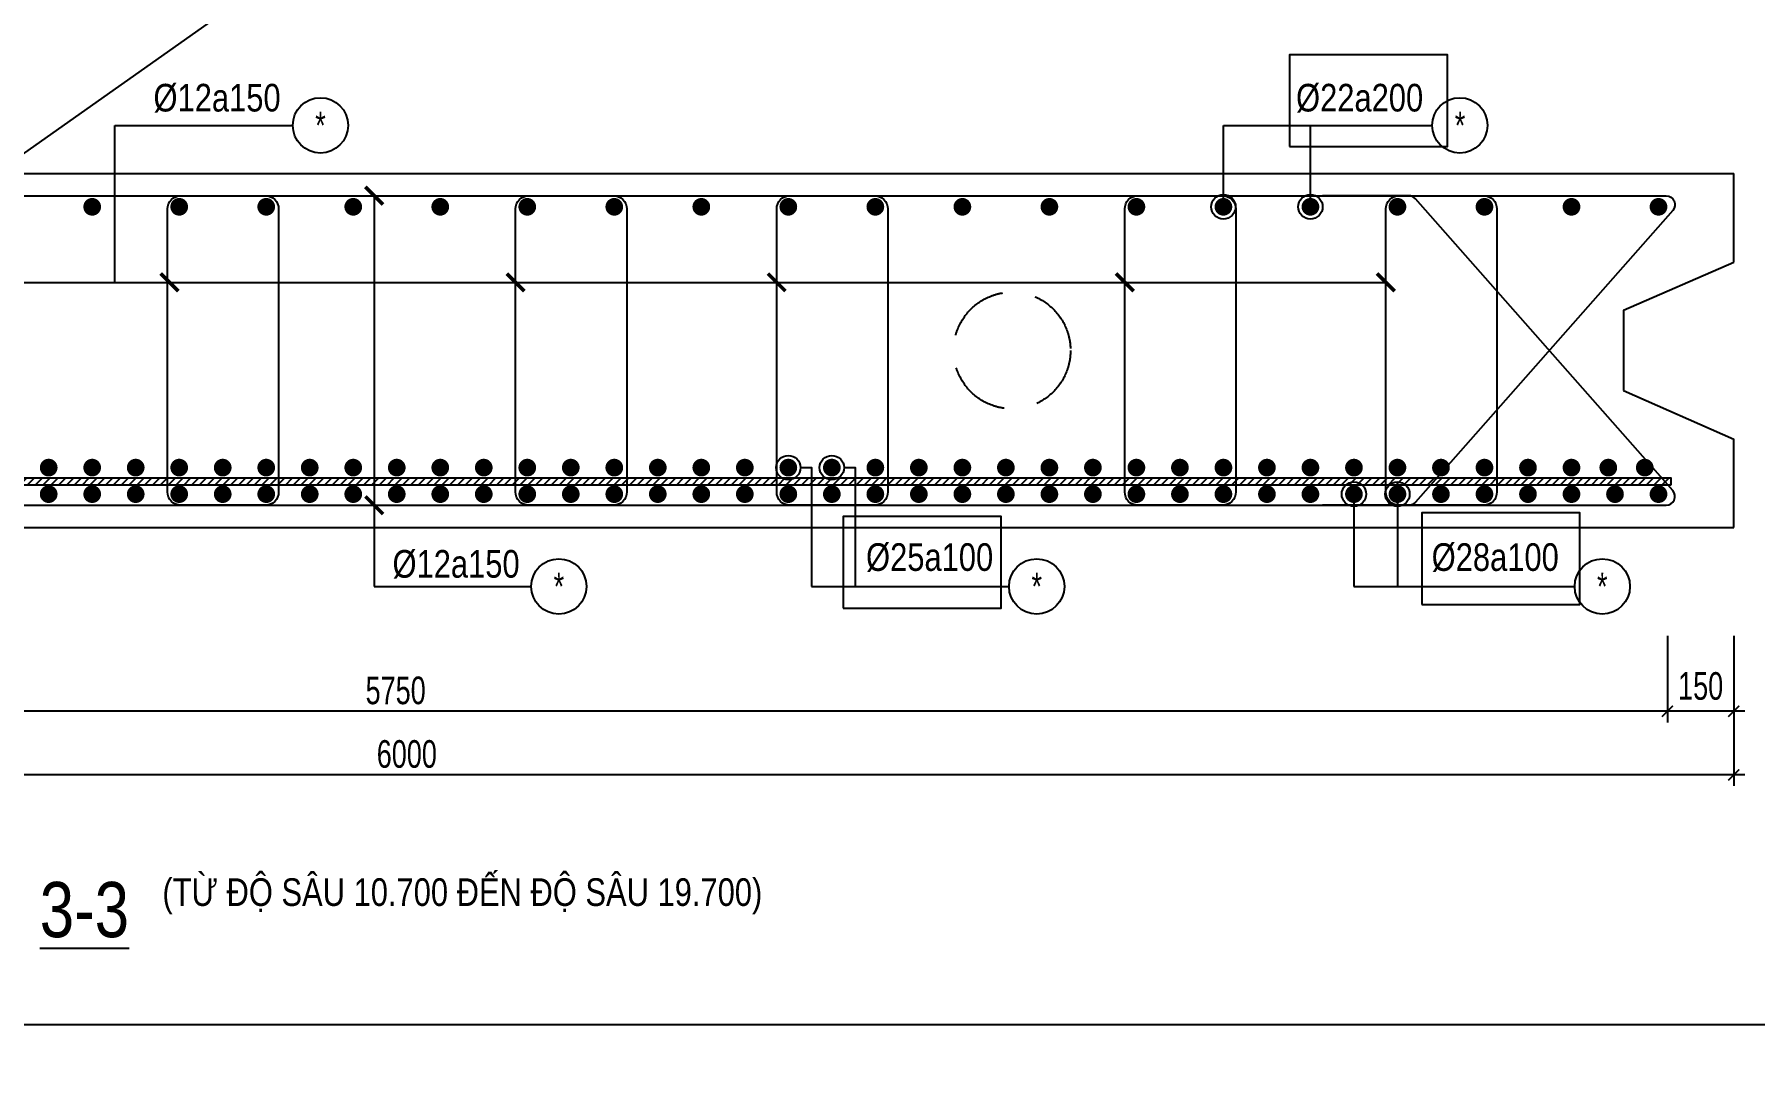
# Model space of a CAD drawing. Extents: x 21 to 2225438, y -14 to 594976.
# Drawn here: x 2217082 to 2220970, y 586987 to 589326 of the extents above; entities that cross this region are included whole.
import ezdxf
from ezdxf.enums import TextEntityAlignment as Align

# ---------------------------------------------------------------- set-up
doc = ezdxf.new("R2010")
doc.units = 0
doc.header["$LTSCALE"] = 1000
doc.header["$MEASUREMENT"] = 0
doc.header["$PDMODE"] = 3
doc.linetypes.add('HIDDEN', pattern=[0.375, 0.25, -0.125])
doc.layers.get('0').update_dxf_attribs({"linetype": 'CONTINUOUS'})
doc.layers.get('Defpoints').update_dxf_attribs({"linetype": 'CONTINUOUS'})
for name, color, linetype in [('CDC.02.DIM', 1, 'CONTINUOUS'), ('CDC.03.BORDER', 3, 'CONTINUOUS'), ('CDC.04.HIDDEN', 8, 'HIDDEN'), ('CDC.05.STEEL', 4, 'CONTINUOUS'), ('CDC.06.TEXT', 2, 'CONTINUOUS'), ('CDC.10.HATCH', 9, 'CONTINUOUS'), ('CDC.11.NOTE', 8, 'CONTINUOUS'), ('CDC.14.STEELNUM', 9, 'CONTINUOUS'), ('CDC.15.NOPLOT', 87, 'CONTINUOUS')]:
    doc.layers.add(name, color=color, linetype=linetype)
doc.layers.add('KCS_Plotter', color=11, linetype='CONTINUOUS', plot=False)
doc.styles.add('ARIAL', font='arial.ttf', dxfattribs={"width": 0.6})
doc.styles.add('SMTEXT', font='arial.ttf', dxfattribs={"width": 0.7})
doc.dimstyles.new('DIM25', dxfattribs={"dimscale": 25, "dimtxt": 2.5, "dimasz": 1, "dimexe": 1, "dimexo": 0, "dimgap": 0.6, "dimtad": 1, "dimdec": 0, "dimzin": 13, "dimdsep": 46, "dimtxsty": 'SMTEXT', "dimblk": 'ARCHTICK', "dimblk1": 'ARCHTICK', "dimblk2": 'DOT', "dimcen": 0, "dimdle": 1, "dimclrd": 1, "dimclre": 1, "dimclrt": 2, "dimadec": 0, "dimazin": 0, "dimtfac": 1, "dimtdec": 0, "dimtix": 1, "dimtmove": 2, "dimatfit": 3, "dimldrblk": 'DOT', "dimfxl": 1, "dimtolj": 1, "dimtzin": 13, "dimarcsym": 0})

# ---------------------------------------------------------------- blocks, each defined once
blk = doc.blocks.new('_ARCHTICK')
at = {"color": 0, "linetype": 'ByBlock', "const_width": 0.15}
blk.add_lwpolyline([(-0.5, -0.5), (0.5, 0.5)], dxfattribs=at)
blk = doc.blocks.new('*D118')
at = {"layer": 'CDC.02.DIM', "color": 1, "lineweight": -2, "transparency": 16777216}
for p, q in [((2215023.5, 587965.8), (2215023.5, 587770.3)), ((2220773.4, 587965.8), (2220773.4, 587770.3)), ((2220798.4, 587795.3), (2214998.5, 587795.3))]:
    blk.add_line(p, q, dxfattribs=at)
at = {"layer": 'Defpoints', "color": 0, "transparency": 16777216}
for p in [(2215023.5, 587965.8), (2220773.4, 587965.8), (2215023.5, 587795.3)]:
    blk.add_point(p, dxfattribs=at)
at = {"layer": 'CDC.02.DIM', "color": 1, "lineweight": -2, "transparency": 16777216, "xscale": 25, "yscale": 25, "zscale": 25, "rotation": 180}
blk.add_blockref('_ARCHTICK', (2215023.5, 587795.3), dxfattribs=at)
at = {"layer": 'CDC.02.DIM', "color": 1, "lineweight": -2, "transparency": 16777216, "xscale": 25, "yscale": 25, "zscale": 25}
blk.add_blockref('_ARCHTICK', (2220773.4, 587795.3), dxfattribs=at)
at = {"layer": 'CDC.02.DIM', "color": 2, "transparency": 16777216, "insert": (2217898.5, 587842.2), "char_height": 62.5, "attachment_point": 5, "style": 'SMTEXT'}
blk.add_mtext('\\A1;5750', dxfattribs=at)
blk = doc.blocks.new('_Dot')
at = {"color": 0, "linetype": 'ByBlock', "lineweight": -2}
blk.add_line((-0.5, 0), (-1, 0), dxfattribs=at)
at = {"color": 0, "linetype": 'ByBlock', "const_width": 0.5}
blk.add_lwpolyline([(-0.25, 0, 1), (0.25, 0, 1)], format="xyb", close=True, dxfattribs=at)
blk = doc.blocks.new('*D120')
at = {"layer": 'CDC.02.DIM', "color": 1, "lineweight": -2, "transparency": 16777216}
for p, q in [((2214923.9, 587965.8), (2214923.9, 587626.5)), ((2220923.4, 587965.8), (2220923.4, 587626.5)), ((2220948.4, 587651.5), (2214898.9, 587651.5))]:
    blk.add_line(p, q, dxfattribs=at)
at = {"layer": 'Defpoints', "color": 0, "transparency": 16777216}
for p in [(2214923.9, 587965.8), (2220923.4, 587965.8), (2214923.9, 587651.5)]:
    blk.add_point(p, dxfattribs=at)
at = {"layer": 'CDC.02.DIM', "color": 1, "lineweight": -2, "transparency": 16777216, "xscale": 25, "yscale": 25, "zscale": 25, "rotation": 180}
blk.add_blockref('_ARCHTICK', (2214923.9, 587651.5), dxfattribs=at)
at = {"layer": 'CDC.02.DIM', "color": 1, "lineweight": -2, "transparency": 16777216, "xscale": 25, "yscale": 25, "zscale": 25}
blk.add_blockref('_ARCHTICK', (2220923.4, 587651.5), dxfattribs=at)
at = {"layer": 'CDC.02.DIM', "color": 2, "transparency": 16777216, "insert": (2217923.7, 587698.4), "char_height": 62.5, "attachment_point": 5, "style": 'SMTEXT'}
blk.add_mtext('\\A1;6000', dxfattribs=at)
blk = doc.blocks.new('*D122')
at = {"layer": 'CDC.02.DIM', "color": 1, "lineweight": -2, "transparency": 16777216}
for p, q in [((2220773.4, 587965.8), (2220773.4, 587770.3)), ((2220923.4, 587965.8), (2220923.4, 587770.3)), ((2220948.4, 587795.3), (2220748.4, 587795.3))]:
    blk.add_line(p, q, dxfattribs=at)
at = {"layer": 'Defpoints', "color": 0, "transparency": 16777216}
for p in [(2220773.4, 587965.8), (2220923.4, 587965.8), (2220773.4, 587795.3)]:
    blk.add_point(p, dxfattribs=at)
at = {"layer": 'CDC.02.DIM', "color": 1, "lineweight": -2, "transparency": 16777216, "xscale": 25, "yscale": 25, "zscale": 25, "rotation": 180}
blk.add_blockref('_ARCHTICK', (2220773.4, 587795.3), dxfattribs=at)
at = {"layer": 'CDC.02.DIM', "color": 1, "lineweight": -2, "transparency": 16777216, "xscale": 25, "yscale": 25, "zscale": 25}
blk.add_blockref('_ARCHTICK', (2220923.4, 587795.3), dxfattribs=at)
at = {"layer": 'CDC.02.DIM', "color": 2, "transparency": 16777216, "insert": (2220848.4, 587852.2), "char_height": 62.5, "attachment_point": 5, "style": 'SMTEXT'}
blk.add_mtext('\\A1;150', dxfattribs=at)

msp = doc.modelspace()

# ---------------------------------------------------------------- hatches: boundary and pattern name
at = {"layer": 'CDC.10.HATCH'}
h = msp.add_hatch(dxfattribs=at)
h.set_pattern_fill('ANSI31', color=256, scale=100, style=0)
h.set_pattern_definition([(225, (4435620.045, 969603.325), (8.838834765, -8.838834765), [])])
h.paths.add_polyline_path([(2220781.59, 588322.67), (2220781.59, 588307.67), (2215006.89, 588307.67), (2215006.89, 588322.67)])

# ---------------------------------------------------------------- linework, layer by layer
at = {"layer": 'CDC.03.BORDER'}
for p, q in [((2214923.44, 589011.34), (2220923.39, 589011.34)), ((2220923.39, 588811.31), (2220923.49, 589011.34)), ((2220673.88, 588702.18), (2220923.39, 588811.31)), ((2220673.89, 588520.52), (2220923.51, 588411.05)), ((2220923.55, 588211.34), (2220923.51, 588411.05)), ((2214923.53, 588211.34), (2220923.58, 588211.34))]:
    msp.add_line(p, q, dxfattribs=at)
msp.add_lwpolyline([(2220673.88, 588702.18), (2220673.89, 588603.85), (2220673.89, 588520.52)], dxfattribs=at)
at = {"layer": 'CDC.04.HIDDEN', "ltscale": 0.6}
msp.add_circle((2219291.92, 588611.34), 132, dxfattribs=at)
at = {"layer": 'CDC.05.STEEL'}
for points in [[(2215023.51, 588311.34), (2215023.51, 588941.34, -0.4142136), (2215043.51, 588961.34), (2220770.4, 588961.34, -0.6456933), (2220785.41, 588928.11), (2220203.53, 588268.11, -0.2152933), (2220188.53, 588261.34), (2219993.84, 588261.34)], [(2215023.51, 588911.34), (2215023.51, 588281.34, 0.4142136), (2215043.51, 588261.34), (2220770.4, 588261.34, 0.6456933), (2220785.41, 588294.56), (2220203.53, 588954.56, 0.2152933), (2220188.53, 588961.34), (2219993.84, 588961.34)]]:
    msp.add_lwpolyline(points, format="xyb", dxfattribs=at)
for points, const_width in [([(2217219.57, 588943.3, 1), (2217205.43, 588929.16, 1)], 20), ([(2217228.69, 588936.23, 1), (2217196.31, 588936.23, 1)], 4.57), ([(2217416.27, 588943.3, 1), (2217402.13, 588929.16, 1)], 20), ([(2217425.39, 588936.23, 1), (2217393.01, 588936.23, 1)], 4.57), ([(2217612.97, 588943.3, 1), (2217598.83, 588929.16, 1)], 20), ([(2217622.09, 588936.23, 1), (2217589.71, 588936.23, 1)], 4.57), ([(2217809.67, 588943.3, 1), (2217795.53, 588929.16, 1)], 20), ([(2217818.79, 588936.23, 1), (2217786.41, 588936.23, 1)], 4.57), ([(2218006.38, 588943.3, 1), (2217992.23, 588929.16, 1)], 20), ([(2218015.49, 588936.23, 1), (2217983.12, 588936.23, 1)], 4.57), ([(2218203.08, 588943.3, 1), (2218188.93, 588929.16, 1)], 20), ([(2218212.19, 588936.23, 1), (2218179.82, 588936.23, 1)], 4.57), ([(2218399.78, 588943.3, 1), (2218385.64, 588929.16, 1)], 20), ([(2218408.9, 588936.23, 1), (2218376.52, 588936.23, 1)], 4.57), ([(2218596.48, 588943.3, 1), (2218582.34, 588929.16, 1)], 20), ([(2218605.6, 588936.23, 1), (2218573.22, 588936.23, 1)], 4.57), ([(2218793.18, 588943.3, 1), (2218779.04, 588929.16, 1)], 20), ([(2218802.3, 588936.23, 1), (2218769.92, 588936.23, 1)], 4.57), ([(2218989.88, 588943.3, 1), (2218975.74, 588929.16, 1)], 20), ([(2218999, 588936.23, 1), (2218966.62, 588936.23, 1)], 4.57), ([(2219186.58, 588943.3, 1), (2219172.44, 588929.16, 1)], 20), ([(2219195.7, 588936.23, 1), (2219163.32, 588936.23, 1)], 4.57), ([(2219383.29, 588943.3, 1), (2219369.14, 588929.16, 1)], 20), ([(2219392.4, 588936.23, 1), (2219360.03, 588936.23, 1)], 4.57), ([(2219579.99, 588943.3, 1), (2219565.85, 588929.16, 1)], 20), ([(2219589.1, 588936.23, 1), (2219556.73, 588936.23, 1)], 4.57), ([(2219776.69, 588943.3, 1), (2219762.55, 588929.16, 1)], 20), ([(2219785.81, 588936.23, 1), (2219753.43, 588936.23, 1)], 4.57), ([(2219973.39, 588943.3, 1), (2219959.25, 588929.16, 1)], 20), ([(2219982.51, 588936.23, 1), (2219950.13, 588936.23, 1)], 4.57), ([(2220170.09, 588943.3, 1), (2220155.95, 588929.16, 1)], 20), ([(2220179.21, 588936.23, 1), (2220146.83, 588936.23, 1)], 4.57), ([(2220366.79, 588943.3, 1), (2220352.65, 588929.16, 1)], 20), ([(2220375.91, 588936.23, 1), (2220343.53, 588936.23, 1)], 4.57), ([(2220563.49, 588943.3, 1), (2220549.35, 588929.16, 1)], 20), ([(2220572.61, 588936.23, 1), (2220540.24, 588936.23, 1)], 4.57), ([(2220760.2, 588943.3, 1), (2220746.05, 588929.16, 1)], 20), ([(2220769.31, 588936.23, 1), (2220736.94, 588936.23, 1)], 4.57), ([(2217121.22, 588339.37, -1), (2217107.08, 588353.51, -1)], 20), ([(2217130.34, 588346.44, -1), (2217097.96, 588346.44, -1)], 4.57), ([(2217130.34, 588346.44, -1), (2217097.96, 588346.44, -1)], 4.57), ([(2217219.57, 588339.37, -1), (2217205.43, 588353.51, -1)], 20), ([(2217228.69, 588346.44, -1), (2217196.31, 588346.44, -1)], 4.57), ([(2217317.92, 588339.37, -1), (2217303.78, 588353.51, -1)], 20), ([(2217327.04, 588346.44, -1), (2217294.66, 588346.44, -1)], 4.57), ([(2217327.04, 588346.44, -1), (2217294.66, 588346.44, -1)], 4.57), ([(2217416.27, 588339.37, -1), (2217402.13, 588353.51, -1)], 20), ([(2217425.39, 588346.44, -1), (2217393.01, 588346.44, -1)], 4.57), ([(2217514.62, 588339.37, -1), (2217500.48, 588353.51, -1)], 20), ([(2217523.74, 588346.44, -1), (2217491.36, 588346.44, -1)], 4.57), ([(2217523.74, 588346.44, -1), (2217491.36, 588346.44, -1)], 4.57), ([(2217612.97, 588339.37, -1), (2217598.83, 588353.51, -1)], 20), ([(2217622.09, 588346.44, -1), (2217589.71, 588346.44, -1)], 4.57), ([(2217711.32, 588339.37, -1), (2217697.18, 588353.51, -1)], 20), ([(2217720.44, 588346.44, -1), (2217688.06, 588346.44, -1)], 4.57), ([(2217720.44, 588346.44, -1), (2217688.06, 588346.44, -1)], 4.57), ([(2217809.67, 588339.37, -1), (2217795.53, 588353.51, -1)], 20), ([(2217818.79, 588346.44, -1), (2217786.41, 588346.44, -1)], 4.57), ([(2217908.02, 588339.37, -1), (2217893.88, 588353.51, -1)], 20), ([(2217917.14, 588346.44, -1), (2217884.77, 588346.44, -1)], 4.57), ([(2217917.14, 588346.44, -1), (2217884.77, 588346.44, -1)], 4.57), ([(2218006.38, 588339.37, -1), (2217992.23, 588353.51, -1)], 20), ([(2218015.49, 588346.44, -1), (2217983.12, 588346.44, -1)], 4.57), ([(2218104.73, 588339.37, -1), (2218090.58, 588353.51, -1)], 20), ([(2218113.84, 588346.44, -1), (2218081.47, 588346.44, -1)], 4.57), ([(2218113.84, 588346.44, -1), (2218081.47, 588346.44, -1)], 4.57), ([(2218203.08, 588339.37, -1), (2218188.93, 588353.51, -1)], 20), ([(2218212.19, 588346.44, -1), (2218179.82, 588346.44, -1)], 4.57), ([(2218301.43, 588339.37, -1), (2218287.29, 588353.51, -1)], 20), ([(2218310.54, 588346.44, -1), (2218278.17, 588346.44, -1)], 4.57), ([(2218310.54, 588346.44, -1), (2218278.17, 588346.44, -1)], 4.57), ([(2218399.78, 588339.37, -1), (2218385.64, 588353.51, -1)], 20), ([(2218408.9, 588346.44, -1), (2218376.52, 588346.44, -1)], 4.57), ([(2218498.13, 588339.37, -1), (2218483.99, 588353.51, -1)], 20), ([(2218507.25, 588346.44, -1), (2218474.87, 588346.44, -1)], 4.57), ([(2218507.25, 588346.44, -1), (2218474.87, 588346.44, -1)], 4.57), ([(2218596.48, 588339.37, -1), (2218582.34, 588353.51, -1)], 20), ([(2218605.6, 588346.44, -1), (2218573.22, 588346.44, -1)], 4.57), ([(2218694.83, 588339.37, -1), (2218680.69, 588353.51, -1)], 20), ([(2218703.95, 588346.44, -1), (2218671.57, 588346.44, -1)], 4.57), ([(2218703.95, 588346.44, -1), (2218671.57, 588346.44, -1)], 4.57), ([(2218793.18, 588339.37, -1), (2218779.04, 588353.51, -1)], 20), ([(2218802.3, 588346.44, -1), (2218769.92, 588346.44, -1)], 4.57), ([(2218891.53, 588339.37, -1), (2218877.39, 588353.51, -1)], 20), ([(2218900.65, 588346.44, -1), (2218868.27, 588346.44, -1)], 4.57), ([(2218900.65, 588346.44, -1), (2218868.27, 588346.44, -1)], 4.57), ([(2218989.88, 588339.37, -1), (2218975.74, 588353.51, -1)], 20), ([(2218999, 588346.44, -1), (2218966.62, 588346.44, -1)], 4.57), ([(2219088.23, 588339.37, -1), (2219074.09, 588353.51, -1)], 20), ([(2219097.35, 588346.44, -1), (2219064.97, 588346.44, -1)], 4.57), ([(2219097.35, 588346.44, -1), (2219064.97, 588346.44, -1)], 4.57), ([(2219186.58, 588339.37, -1), (2219172.44, 588353.51, -1)], 20), ([(2219195.7, 588346.44, -1), (2219163.32, 588346.44, -1)], 4.57), ([(2219284.94, 588339.37, -1), (2219270.79, 588353.51, -1)], 20), ([(2219294.05, 588346.44, -1), (2219261.68, 588346.44, -1)], 4.57), ([(2219294.05, 588346.44, -1), (2219261.68, 588346.44, -1)], 4.57), ([(2219383.29, 588339.37, -1), (2219369.14, 588353.51, -1)], 20), ([(2219392.4, 588346.44, -1), (2219360.03, 588346.44, -1)], 4.57), ([(2219481.64, 588339.37, -1), (2219467.49, 588353.51, -1)], 20), ([(2219490.75, 588346.44, -1), (2219458.38, 588346.44, -1)], 4.57), ([(2219490.75, 588346.44, -1), (2219458.38, 588346.44, -1)], 4.57), ([(2219579.99, 588339.37, -1), (2219565.85, 588353.51, -1)], 20), ([(2219589.1, 588346.44, -1), (2219556.73, 588346.44, -1)], 4.57), ([(2219678.34, 588339.37, -1), (2219664.2, 588353.51, -1)], 20), ([(2219687.46, 588346.44, -1), (2219655.08, 588346.44, -1)], 4.57), ([(2219687.46, 588346.44, -1), (2219655.08, 588346.44, -1)], 4.57), ([(2219776.69, 588339.37, -1), (2219762.55, 588353.51, -1)], 20), ([(2219785.81, 588346.44, -1), (2219753.43, 588346.44, -1)], 4.57), ([(2219875.04, 588339.37, -1), (2219860.9, 588353.51, -1)], 20), ([(2219884.16, 588346.44, -1), (2219851.78, 588346.44, -1)], 4.57), ([(2219884.16, 588346.44, -1), (2219851.78, 588346.44, -1)], 4.57), ([(2219973.39, 588339.37, -1), (2219959.25, 588353.51, -1)], 20), ([(2219982.51, 588346.44, -1), (2219950.13, 588346.44, -1)], 4.57), ([(2220071.74, 588339.37, -1), (2220057.6, 588353.51, -1)], 20), ([(2220080.86, 588346.44, -1), (2220048.48, 588346.44, -1)], 4.57), ([(2220080.86, 588346.44, -1), (2220048.48, 588346.44, -1)], 4.57), ([(2220170.09, 588339.37, -1), (2220155.95, 588353.51, -1)], 20), ([(2220179.21, 588346.44, -1), (2220146.83, 588346.44, -1)], 4.57), ([(2220268.44, 588339.37, -1), (2220254.3, 588353.51, -1)], 20), ([(2220277.56, 588346.44, -1), (2220245.18, 588346.44, -1)], 4.57), ([(2220277.56, 588346.44, -1), (2220245.18, 588346.44, -1)], 4.57), ([(2220366.79, 588339.37, -1), (2220352.65, 588353.51, -1)], 20), ([(2220375.91, 588346.44, -1), (2220343.53, 588346.44, -1)], 4.57), ([(2220465.14, 588339.37, -1), (2220451, 588353.51, -1)], 20), ([(2220474.26, 588346.44, -1), (2220441.88, 588346.44, -1)], 4.57), ([(2220474.26, 588346.44, -1), (2220441.88, 588346.44, -1)], 4.57), ([(2220563.49, 588339.37, -1), (2220549.35, 588353.51, -1)], 20), ([(2220572.61, 588346.44, -1), (2220540.24, 588346.44, -1)], 4.57), ([(2220646.7, 588339.37, -1), (2220632.56, 588353.51, -1)], 20), ([(2220655.82, 588346.44, -1), (2220623.44, 588346.44, -1)], 4.57), ([(2220655.82, 588346.44, -1), (2220623.44, 588346.44, -1)], 4.57), ([(2220729.14, 588339.37, -1), (2220715, 588353.51, -1)], 20), ([(2220738.26, 588346.44, -1), (2220705.88, 588346.44, -1)], 4.57), ([(2217121.22, 588279.37, -1), (2217107.08, 588293.51, -1)], 20), ([(2217130.34, 588286.44, -1), (2217097.96, 588286.44, -1)], 4.57), ([(2217130.34, 588286.44, -1), (2217097.96, 588286.44, -1)], 4.57), ([(2217219.57, 588279.37, -1), (2217205.43, 588293.51, -1)], 20), ([(2217228.69, 588286.44, -1), (2217196.31, 588286.44, -1)], 4.57), ([(2217317.92, 588279.37, -1), (2217303.78, 588293.51, -1)], 20), ([(2217327.04, 588286.44, -1), (2217294.66, 588286.44, -1)], 4.57), ([(2217327.04, 588286.44, -1), (2217294.66, 588286.44, -1)], 4.57), ([(2217416.27, 588279.37, -1), (2217402.13, 588293.51, -1)], 20), ([(2217425.39, 588286.44, -1), (2217393.01, 588286.44, -1)], 4.57), ([(2217514.62, 588279.37, -1), (2217500.48, 588293.51, -1)], 20), ([(2217523.74, 588286.44, -1), (2217491.36, 588286.44, -1)], 4.57), ([(2217523.74, 588286.44, -1), (2217491.36, 588286.44, -1)], 4.57), ([(2217612.97, 588279.37, -1), (2217598.83, 588293.51, -1)], 20), ([(2217622.09, 588286.44, -1), (2217589.71, 588286.44, -1)], 4.57), ([(2217711.32, 588279.37, -1), (2217697.18, 588293.51, -1)], 20), ([(2217720.44, 588286.44, -1), (2217688.06, 588286.44, -1)], 4.57), ([(2217720.44, 588286.44, -1), (2217688.06, 588286.44, -1)], 4.57), ([(2217809.67, 588279.37, -1), (2217795.53, 588293.51, -1)], 20), ([(2217818.79, 588286.44, -1), (2217786.41, 588286.44, -1)], 4.57), ([(2217908.02, 588279.37, -1), (2217893.88, 588293.51, -1)], 20), ([(2217917.14, 588286.44, -1), (2217884.77, 588286.44, -1)], 4.57), ([(2217917.14, 588286.44, -1), (2217884.77, 588286.44, -1)], 4.57), ([(2218006.38, 588279.37, -1), (2217992.23, 588293.51, -1)], 20), ([(2218015.49, 588286.44, -1), (2217983.12, 588286.44, -1)], 4.57), ([(2218104.73, 588279.37, -1), (2218090.58, 588293.51, -1)], 20), ([(2218113.84, 588286.44, -1), (2218081.47, 588286.44, -1)], 4.57), ([(2218113.84, 588286.44, -1), (2218081.47, 588286.44, -1)], 4.57), ([(2218203.08, 588279.37, -1), (2218188.93, 588293.51, -1)], 20), ([(2218212.19, 588286.44, -1), (2218179.82, 588286.44, -1)], 4.57), ([(2218301.43, 588279.37, -1), (2218287.29, 588293.51, -1)], 20), ([(2218310.54, 588286.44, -1), (2218278.17, 588286.44, -1)], 4.57), ([(2218310.54, 588286.44, -1), (2218278.17, 588286.44, -1)], 4.57), ([(2218399.78, 588279.37, -1), (2218385.64, 588293.51, -1)], 20), ([(2218408.9, 588286.44, -1), (2218376.52, 588286.44, -1)], 4.57), ([(2218498.13, 588279.37, -1), (2218483.99, 588293.51, -1)], 20), ([(2218507.25, 588286.44, -1), (2218474.87, 588286.44, -1)], 4.57), ([(2218507.25, 588286.44, -1), (2218474.87, 588286.44, -1)], 4.57), ([(2218596.48, 588279.37, -1), (2218582.34, 588293.51, -1)], 20), ([(2218605.6, 588286.44, -1), (2218573.22, 588286.44, -1)], 4.57), ([(2218694.83, 588279.37, -1), (2218680.69, 588293.51, -1)], 20), ([(2218703.95, 588286.44, -1), (2218671.57, 588286.44, -1)], 4.57), ([(2218703.95, 588286.44, -1), (2218671.57, 588286.44, -1)], 4.57), ([(2218793.18, 588279.37, -1), (2218779.04, 588293.51, -1)], 20), ([(2218802.3, 588286.44, -1), (2218769.92, 588286.44, -1)], 4.57), ([(2218891.53, 588279.37, -1), (2218877.39, 588293.51, -1)], 20), ([(2218900.65, 588286.44, -1), (2218868.27, 588286.44, -1)], 4.57), ([(2218900.65, 588286.44, -1), (2218868.27, 588286.44, -1)], 4.57), ([(2218989.88, 588279.37, -1), (2218975.74, 588293.51, -1)], 20), ([(2218999, 588286.44, -1), (2218966.62, 588286.44, -1)], 4.57), ([(2219088.23, 588279.37, -1), (2219074.09, 588293.51, -1)], 20), ([(2219097.35, 588286.44, -1), (2219064.97, 588286.44, -1)], 4.57), ([(2219097.35, 588286.44, -1), (2219064.97, 588286.44, -1)], 4.57), ([(2219186.58, 588279.37, -1), (2219172.44, 588293.51, -1)], 20), ([(2219195.7, 588286.44, -1), (2219163.32, 588286.44, -1)], 4.57), ([(2219284.94, 588279.37, -1), (2219270.79, 588293.51, -1)], 20), ([(2219294.05, 588286.44, -1), (2219261.68, 588286.44, -1)], 4.57), ([(2219294.05, 588286.44, -1), (2219261.68, 588286.44, -1)], 4.57), ([(2219383.29, 588279.37, -1), (2219369.14, 588293.51, -1)], 20), ([(2219392.4, 588286.44, -1), (2219360.03, 588286.44, -1)], 4.57), ([(2219481.64, 588279.37, -1), (2219467.49, 588293.51, -1)], 20), ([(2219490.75, 588286.44, -1), (2219458.38, 588286.44, -1)], 4.57), ([(2219490.75, 588286.44, -1), (2219458.38, 588286.44, -1)], 4.57), ([(2219579.99, 588279.37, -1), (2219565.85, 588293.51, -1)], 20), ([(2219589.1, 588286.44, -1), (2219556.73, 588286.44, -1)], 4.57), ([(2219678.34, 588279.37, -1), (2219664.2, 588293.51, -1)], 20), ([(2219687.46, 588286.44, -1), (2219655.08, 588286.44, -1)], 4.57), ([(2219687.46, 588286.44, -1), (2219655.08, 588286.44, -1)], 4.57), ([(2219776.69, 588279.37, -1), (2219762.55, 588293.51, -1)], 20), ([(2219785.81, 588286.44, -1), (2219753.43, 588286.44, -1)], 4.57), ([(2219875.04, 588279.37, -1), (2219860.9, 588293.51, -1)], 20), ([(2219884.16, 588286.44, -1), (2219851.78, 588286.44, -1)], 4.57), ([(2219884.16, 588286.44, -1), (2219851.78, 588286.44, -1)], 4.57), ([(2219973.39, 588279.37, -1), (2219959.25, 588293.51, -1)], 20), ([(2219982.51, 588286.44, -1), (2219950.13, 588286.44, -1)], 4.57), ([(2220071.74, 588279.37, -1), (2220057.6, 588293.51, -1)], 20), ([(2220080.86, 588286.44, -1), (2220048.48, 588286.44, -1)], 4.57), ([(2220080.86, 588286.44, -1), (2220048.48, 588286.44, -1)], 4.57), ([(2220170.09, 588279.37, -1), (2220155.95, 588293.51, -1)], 20), ([(2220179.21, 588286.44, -1), (2220146.83, 588286.44, -1)], 4.57), ([(2220268.44, 588279.37, -1), (2220254.3, 588293.51, -1)], 20), ([(2220277.56, 588286.44, -1), (2220245.18, 588286.44, -1)], 4.57), ([(2220277.56, 588286.44, -1), (2220245.18, 588286.44, -1)], 4.57), ([(2220366.79, 588279.37, -1), (2220352.65, 588293.51, -1)], 20), ([(2220375.91, 588286.44, -1), (2220343.53, 588286.44, -1)], 4.57), ([(2220465.14, 588279.37, -1), (2220451, 588293.51, -1)], 20), ([(2220474.26, 588286.44, -1), (2220441.88, 588286.44, -1)], 4.57), ([(2220474.26, 588286.44, -1), (2220441.88, 588286.44, -1)], 4.57), ([(2220563.49, 588279.37, -1), (2220549.35, 588293.51, -1)], 20), ([(2220572.61, 588286.44, -1), (2220540.24, 588286.44, -1)], 4.57), ([(2220661.85, 588279.37, -1), (2220647.7, 588293.51, -1)], 20), ([(2220670.96, 588286.44, -1), (2220638.59, 588286.44, -1)], 4.57), ([(2220670.96, 588286.44, -1), (2220638.59, 588286.44, -1)], 4.57), ([(2220760.2, 588279.37, -1), (2220746.05, 588293.51, -1)], 20), ([(2220769.31, 588286.44, -1), (2220736.94, 588286.44, -1)], 4.57)]:
    msp.add_lwpolyline(points, format="xyb", close=True, dxfattribs=dict(at, const_width=const_width))
for points in [[(2217634, 588931.34), (2217634, 588291.34, -0.4142136), (2217604, 588261.34), (2217412.87, 588261.34, -0.4142136), (2217382.87, 588291.34), (2217382.87, 588931.34, -0.4142136), (2217412.87, 588961.34), (2217604, 588961.34, -0.4142136)], [(2218420.81, 588931.34), (2218420.81, 588291.34, -0.4142136), (2218390.81, 588261.34), (2218199.68, 588261.34, -0.4142136), (2218169.68, 588291.34), (2218169.68, 588931.34, -0.4142136), (2218199.68, 588961.34), (2218390.81, 588961.34, -0.4142136)], [(2219010.91, 588931.34), (2219010.91, 588291.34, -0.4142136), (2218980.91, 588261.34), (2218789.78, 588261.34, -0.4142136), (2218759.78, 588291.34), (2218759.78, 588931.34, -0.4142136), (2218789.78, 588961.34), (2218980.91, 588961.34, -0.4142136)], [(2219797.72, 588931.34), (2219797.72, 588291.34, -0.4142136), (2219767.72, 588261.34), (2219576.59, 588261.34, -0.4142136), (2219546.59, 588291.34), (2219546.59, 588931.34, -0.4142136), (2219576.59, 588961.34), (2219767.72, 588961.34, -0.4142136)], [(2220387.82, 588931.34), (2220387.82, 588291.34, -0.4142136), (2220357.82, 588261.34), (2220166.69, 588261.34, -0.4142136), (2220136.69, 588291.34), (2220136.69, 588931.34, -0.4142136), (2220166.69, 588961.34), (2220357.82, 588961.34, -0.4142136)]]:
    msp.add_lwpolyline(points, format="xyb", close=True, dxfattribs=at)
msp.add_lwpolyline([(2220781.59, 588307.67), (2220781.59, 588322.67), (2215006.89, 588322.67), (2215006.89, 588307.67), (2220781.59, 588307.67)], dxfattribs=at)
at = {"layer": 'CDC.11.NOTE', "lineweight": -2, "ltscale": 5}
for p, q in [((2217263.84, 588765.41), (2217263.84, 589120.41)), ((2217263.84, 589120.41), (2217665.95, 589120.41)), ((2219769.62, 589120.41), (2220241.53, 589120.41)), ((2219769.62, 588936.23), (2219769.62, 589120.41)), ((2219966.32, 588936.23), (2219966.32, 589120.41)), ((2217850.01, 588961.34), (2217850.01, 588077.7)), ((2215666.98, 588765.41), (2220136.69, 588765.41)), ((2220064.67, 588286.44), (2220064.67, 588077.7)), ((2220163.02, 588286.44), (2220163.02, 588077.7)), ((2217850.01, 588077.7), (2218204.86, 588077.7)), ((2218838.75, 588077.7), (2219285.08, 588077.7)), ((2220064.67, 588077.7), (2220563.64, 588077.7))]:
    msp.add_line(p, q, dxfattribs=at)
at = {"layer": 'CDC.11.NOTE'}
for points in [[(2217830.1, 588981.24, 8.4, 8.4, 0), (2217869.92, 588941.43, 12, 12, 0)], [(2217367.15, 588785.32, 8.4, 8.4, 0), (2217406.97, 588745.5, 12, 12, 0)], [(2218149.77, 588785.32, 8.4, 8.4, 0), (2218189.59, 588745.5, 12, 12, 0)], [(2218739.88, 588785.32, 8.4, 8.4, 0), (2218779.69, 588745.5, 12, 12, 0)], [(2219526.68, 588785.32, 8.4, 8.4, 0), (2219566.5, 588745.5, 12, 12, 0)], [(2220116.79, 588785.32, 8.4, 8.4, 0), (2220156.6, 588745.5, 12, 12, 0)], [(2217830.1, 588281.24, 8.4, 8.4, 0), (2217869.92, 588241.43, 12, 12, 0)]]:
    msp.add_lwpolyline(points, format="xyseb", dxfattribs=at)
at = {"layer": 'CDC.11.NOTE', "lineweight": -2, "ltscale": 5}
for points in [[(2218813.67, 588346.44), (2218838.75, 588346.44), (2218838.75, 588077.7)], [(2218912.02, 588346.44), (2218937.1, 588346.44), (2218937.1, 588077.7)]]:
    msp.add_lwpolyline(points, dxfattribs=at)
for centre in [(2219769.62, 588936.23), (2219966.32, 588936.23), (2218786.11, 588346.44), (2218884.46, 588346.44), (2220064.67, 588286.44), (2220163.02, 588286.44)]:
    msp.add_circle(centre, 27.56, dxfattribs=at)
at = {"layer": 'CDC.14.STEELNUM'}
for centre in [(2217728.45, 589120.41), (2220304.03, 589120.41), (2218267.36, 588077.7), (2219347.58, 588077.7), (2220626.14, 588077.7)]:
    msp.add_circle(centre, 62.5, dxfattribs=at)
at = {"layer": 'CDC.15.NOPLOT'}
msp.add_line((2221734.83, 587086.07), (2213885.21, 587086.07), dxfattribs=at)
at = {"layer": 'Defpoints', "linetype": 'HIDDEN'}
msp.add_line((2221734.83, 587086.07), (2213885.21, 587086.07), dxfattribs=at)
at = {"layer": 'Defpoints', "color": 1}
for points in [[(2219918.74, 589072.85), (2220275.83, 589072.85), (2220275.83, 589279.81), (2219918.74, 589279.81)], [(2218909.97, 588028.93), (2219267.06, 588028.93), (2219267.06, 588235.89), (2218909.97, 588235.89)], [(2220218.09, 588036.86), (2220575.17, 588036.86), (2220575.17, 588243.82), (2220218.09, 588243.82)]]:
    msp.add_lwpolyline(points, close=True, dxfattribs=at)
at = {"layer": 'KCS_Plotter'}
msp.add_line((2225437.82, 594976.42), (2202968.82, 579106.52), dxfattribs=at)

# ---------------------------------------------------------------- texts
at = {"layer": 'CDC.06.TEXT', "style": 'ARIAL', "width": 0.8}
for s, height, p in [('%%C12a150', 62.5, (2217494.76, 589183.14)), ('%%C22a200', 62.5, (2220077.5, 589183.14)), ('%%C25a100', 62.5, (2219105.51, 588144.22)), ('%%C28a100', 62.5, (2220384.07, 588144.22)), ('%%C12a150', 62.5, (2218035.08, 588128.89)), ('(TỪ ĐỘ SÂU 10.700 ĐẾN ĐỘ SÂU 19.700)', 62.5, (2218049.24, 587386.43)), ('%%U3-3', 125, (2217194.89, 587346.95))]:
    msp.add_text(s, height=height, dxfattribs=at).set_placement(p, align=Align.MIDDLE)
at = {"layer": 'CDC.14.STEELNUM', "style": 'ARIAL', "width": 0.7}
for p in [(2217728.51, 589120.41), (2220304.54, 589120.41), (2218267.51, 588077.7), (2219347.79, 588077.7), (2220626.02, 588077.7)]:
    msp.add_text('*', height=62.5, dxfattribs=at).set_placement(p, align=Align.MIDDLE_CENTER)

# ---------------------------------------------------------------- dimensions: what is measured, and where the dimension line sits
at = {"layer": 'CDC.02.DIM'}
for base, p1, p2, picture, middle in [((2214923.91, 587651.45), (2220923.44, 587965.81), (2214923.91, 587965.81), '*D120', (2217923.67, 587698.36)), ((2215023.51, 587795.26), (2220773.44, 587965.81), (2215023.51, 587965.81), '*D118', (2217898.48, 587842.17))]:
    dim = msp.add_linear_dim(base=base, p1=p1, p2=p2, angle=180, dimstyle='DIM25', dxfattribs=at)
    dim.commit()
    dim.dimension.update_dxf_attribs({"geometry": picture, "text_midpoint": middle})
dim = msp.add_linear_dim(base=(2220773.44, 587795.26), p1=(2220923.44, 587965.81), p2=(2220773.44, 587965.81), angle=180, dimstyle='DIM25', dxfattribs=at)
dim.commit()
dim.dimension.update_dxf_attribs({"geometry": '*D122', "text_midpoint": (2220848.44, 587852.17), "dimtype": 160})

doc.saveas('drawing.dxf')
